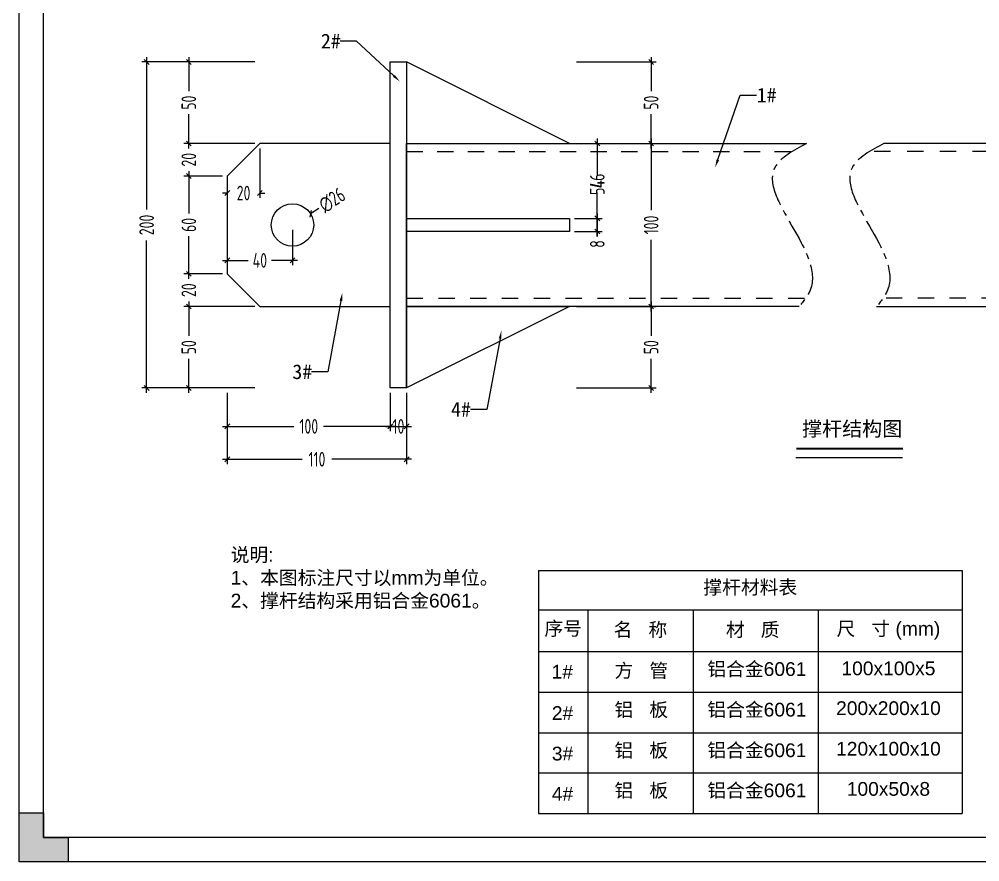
# Model space of a CAD drawing. Header units: millimetres. Extents: x 136606 to 1229059, y 82794 to 127566.
# Drawn here: x 957893 to 958482, y 126455 to 126971 of the extents above; entities that cross this region are included whole.
import ezdxf
from ezdxf import colors
from ezdxf.entities.mleader import LeaderData, LeaderLine
from ezdxf.math import Vec2, Vec3

# ---------------------------------------------------------------- set-up
doc = ezdxf.new("R2010")
doc.units = ezdxf.units.MM
doc.linetypes.add('CENTER', pattern=[0.6, 0.375, -0.075, 0.075, -0.075])
doc.linetypes.add('CENTER2', pattern=[28.575, 19.05, -3.175, 3.175, -3.175])
for name, color, linetype, lineweight in [('加强板', 140, 'Continuous', 18), ('图框', 7, 'Continuous', 13), ('文本', 3, 'Continuous', 13), ('结构', 4, 'Continuous', 18), ('虚线', 1, 'CENTER2', 0)]:
    doc.layers.add(name, color=color, linetype=linetype, lineweight=lineweight)
doc.layers.add('标注', color=9, linetype='Continuous')
doc.layers.add('粗实线', color=7, linetype='Continuous')
doc.styles.add('Arial', font='arial.ttf')
doc.styles.add('hztxt', font='ros1.shx', dxfattribs={"width": 0.8, "bigfont": 'hztxt.shx'})
doc.dimstyles.new('DIM-3', dxfattribs={"dimscale": 3, "dimtxt": 3, "dimasz": 1, "dimexe": 1, "dimexo": 1, "dimgap": 1, "dimtad": 0, "dimdec": 1, "dimrnd": 0.0005, "dimzin": 9, "dimdsep": 46, "dimtxsty": 'hztxt', "dimblk": 'OBLIQUE', "dimcen": 0, "dimdle": 1, "dimclrd": 9, "dimclre": 9, "dimclrt": 2, "dimazin": 2, "dimtfac": 1, "dimtdec": 1, "dimtofl": 0, "dimtmove": 0, "dimatfit": 3, "dimfxl": 1, "dimarcsym": 2})

# ---------------------------------------------------------------- blocks, each defined once
blk = doc.blocks.new('GW-TK')
at = {"layer": '图框', "linetype": 'Continuous', "lineweight": 0}
h = blk.add_hatch(color=256, dxfattribs=at)
h.dxf.hatch_style = 1
h.paths.add_polyline_path([(927193.56, 464418.01), (927193.56, 464423.01), (927188.55, 464423.01), (927188.55, 464428.01), (927183.55, 464428.01), (927183.55, 464418.01)])
at = {"layer": '图框'}
for points in [[(927183.55, 464715.01), (927603.55, 464715.01), (927603.55, 464418.01), (927183.55, 464418.01)], [(927188.55, 464710.01), (927598.55, 464710.01), (927598.55, 464423.01), (927188.55, 464423.01)]]:
    blk.add_lwpolyline(points, close=True, dxfattribs=at)
at = {"layer": '图框', "linetype": 'Continuous', "lineweight": 0}
blk.add_lwpolyline([(927188.55, 464428.01), (927188.55, 464423.01), (927193.56, 464423.01), (927193.56, 464418.01), (927183.55, 464418.01), (927183.55, 464428.01)], close=True, dxfattribs=at)
blk = doc.blocks.new('_Oblique')
at = {"color": 0, "linetype": 'ByBlock', "lineweight": -2}
blk.add_line((-0.5, -0.5), (0.5, 0.5), dxfattribs=at)
blk = doc.blocks.new('*D429')
at = {"color": 9, "lineweight": -2, "transparency": 16777216}
for p, q in [((957996.61, 126895.27), (957996.61, 126898.27)), ((958037.19, 126895.27), (957993.61, 126895.27)), ((958017.19, 126875.27), (957993.61, 126875.27)), ((957996.61, 126875.27), (957996.61, 126872.27))]:
    blk.add_line(p, q, dxfattribs=at)
at = {"layer": 'Defpoints', "color": 0, "transparency": 16777216}
for p in [(958040.19, 126895.27), (957996.61, 126875.27), (958020.19, 126875.27)]:
    blk.add_point(p, dxfattribs=at)
at = {"color": 9, "lineweight": -2, "transparency": 16777216, "xscale": 3, "yscale": 3, "zscale": 3}
for p, rotation in [((957996.61, 126895.27), 270), ((957996.61, 126875.27), 90)]:
    blk.add_blockref('_Oblique', p, dxfattribs=dict(at, rotation=rotation))
at = {"color": 2, "transparency": 16777216, "insert": (957996.61, 126885.27), "char_height": 9, "attachment_point": 5, "rotation": 90, "style": 'hztxt'}
blk.add_mtext('20', dxfattribs=at)
blk = doc.blocks.new('*D430')
at = {"color": 9, "lineweight": -2, "transparency": 16777216}
for p, q in [((958017.19, 126875.27), (957993.61, 126875.27)), ((957996.61, 126878.27), (957996.61, 126852.23)), ((957996.61, 126812.27), (957996.61, 126838.31)), ((958017.19, 126815.27), (957993.61, 126815.27))]:
    blk.add_line(p, q, dxfattribs=at)
at = {"layer": 'Defpoints', "color": 0, "transparency": 16777216}
for p in [(958020.19, 126875.27), (957996.61, 126815.27), (958020.19, 126815.27)]:
    blk.add_point(p, dxfattribs=at)
at = {"color": 9, "lineweight": -2, "transparency": 16777216, "xscale": 3, "yscale": 3, "zscale": 3}
for p, rotation in [((957996.61, 126875.27), 90), ((957996.61, 126815.27), 270)]:
    blk.add_blockref('_Oblique', p, dxfattribs=dict(at, rotation=rotation))
at = {"color": 2, "transparency": 16777216, "insert": (957996.61, 126845.27), "char_height": 9, "attachment_point": 5, "rotation": 90, "style": 'hztxt'}
blk.add_mtext('60', dxfattribs=at)
blk = doc.blocks.new('*D431')
at = {"color": 9, "lineweight": -2, "transparency": 16777216}
for p, q in [((958017.19, 126815.27), (957993.61, 126815.27)), ((957996.61, 126815.27), (957996.61, 126818.27)), ((958037.19, 126795.27), (957993.61, 126795.27)), ((957996.61, 126795.27), (957996.61, 126792.27))]:
    blk.add_line(p, q, dxfattribs=at)
at = {"layer": 'Defpoints', "color": 0, "transparency": 16777216}
for p in [(958020.19, 126815.27), (957996.61, 126795.27), (958040.19, 126795.27)]:
    blk.add_point(p, dxfattribs=at)
at = {"color": 9, "lineweight": -2, "transparency": 16777216, "xscale": 3, "yscale": 3, "zscale": 3}
for p, rotation in [((957996.61, 126815.27), 270), ((957996.61, 126795.27), 90)]:
    blk.add_blockref('_Oblique', p, dxfattribs=dict(at, rotation=rotation))
at = {"color": 2, "transparency": 16777216, "insert": (957996.61, 126805.27), "char_height": 9, "attachment_point": 5, "rotation": 90, "style": 'hztxt'}
blk.add_mtext('20', dxfattribs=at)
blk = doc.blocks.new('*D221')
at = {"color": 9, "lineweight": -2, "transparency": 16777216}
for p, q in [((958040.19, 126892.27), (958040.19, 126861.84)), ((958020.19, 126872.27), (958020.19, 126861.84)), ((958020.19, 126864.84), (958017.19, 126864.84)), ((958040.19, 126864.84), (958043.19, 126864.84))]:
    blk.add_line(p, q, dxfattribs=at)
at = {"layer": 'Defpoints', "color": 0, "transparency": 16777216}
for p in [(958040.19, 126895.27), (958020.19, 126875.27), (958040.19, 126864.84)]:
    blk.add_point(p, dxfattribs=at)
at = {"color": 9, "lineweight": -2, "transparency": 16777216, "xscale": 3, "yscale": 3, "zscale": 3}
blk.add_blockref('_Oblique', (958020.19, 126864.84), dxfattribs=at)
at = {"color": 9, "lineweight": -2, "transparency": 16777216, "xscale": 3, "yscale": 3, "zscale": 3, "rotation": 180}
blk.add_blockref('_Oblique', (958040.19, 126864.84), dxfattribs=at)
at = {"color": 2, "transparency": 16777216, "insert": (958030.19, 126864.84), "char_height": 9, "attachment_point": 5, "style": 'hztxt'}
blk.add_mtext('20', dxfattribs=at)
blk = doc.blocks.new('*D432')
at = {"color": 9, "lineweight": -2, "transparency": 16777216}
for p, q in [((958020.19, 126842.27), (958020.19, 126820.55)), ((958060.19, 126842.27), (958060.19, 126820.55)), ((958017.19, 126823.55), (958033.11, 126823.55)), ((958063.19, 126823.55), (958047.27, 126823.55))]:
    blk.add_line(p, q, dxfattribs=at)
at = {"layer": 'Defpoints', "color": 0, "transparency": 16777216}
for p in [(958020.19, 126845.27), (958060.19, 126845.27), (958020.19, 126823.55)]:
    blk.add_point(p, dxfattribs=at)
at = {"color": 9, "lineweight": -2, "transparency": 16777216, "xscale": 3, "yscale": 3, "zscale": 3, "rotation": 180}
blk.add_blockref('_Oblique', (958020.19, 126823.55), dxfattribs=at)
at = {"color": 9, "lineweight": -2, "transparency": 16777216, "xscale": 3, "yscale": 3, "zscale": 3}
blk.add_blockref('_Oblique', (958060.19, 126823.55), dxfattribs=at)
at = {"color": 2, "transparency": 16777216, "insert": (958040.19, 126823.55), "char_height": 9, "attachment_point": 5, "style": 'hztxt'}
blk.add_mtext('40', dxfattribs=at)
blk = doc.blocks.new('*D222')
at = {"color": 9, "lineweight": -2, "transparency": 16777216}
for p, q in [((958037.19, 126945.27), (957993.61, 126945.27)), ((957996.61, 126948.27), (957996.61, 126927.35)), ((957996.61, 126892.27), (957996.61, 126913.19)), ((958037.19, 126895.27), (957993.61, 126895.27))]:
    blk.add_line(p, q, dxfattribs=at)
at = {"layer": 'Defpoints', "color": 0, "transparency": 16777216}
for p in [(957996.61, 126945.27), (958040.19, 126945.27), (958040.19, 126895.27)]:
    blk.add_point(p, dxfattribs=at)
at = {"color": 9, "lineweight": -2, "transparency": 16777216, "xscale": 3, "yscale": 3, "zscale": 3}
for p, rotation in [((957996.61, 126945.27), 90), ((957996.61, 126895.27), 270)]:
    blk.add_blockref('_Oblique', p, dxfattribs=dict(at, rotation=rotation))
at = {"color": 2, "transparency": 16777216, "insert": (957996.61, 126920.27), "char_height": 9, "attachment_point": 5, "rotation": 90, "style": 'hztxt'}
blk.add_mtext('50', dxfattribs=at)
blk = doc.blocks.new('*D223')
at = {"color": 9, "lineweight": -2, "transparency": 16777216}
for p, q in [((957996.61, 126798.27), (957996.61, 126777.35)), ((958037.19, 126795.27), (957993.61, 126795.27)), ((957996.61, 126742.27), (957996.61, 126763.19)), ((958037.19, 126745.27), (957993.61, 126745.27))]:
    blk.add_line(p, q, dxfattribs=at)
at = {"layer": 'Defpoints', "color": 0, "transparency": 16777216}
for p in [(958040.19, 126795.27), (957996.61, 126745.27), (958040.19, 126745.27)]:
    blk.add_point(p, dxfattribs=at)
at = {"color": 9, "lineweight": -2, "transparency": 16777216, "xscale": 3, "yscale": 3, "zscale": 3}
for p, rotation in [((957996.61, 126795.27), 90), ((957996.61, 126745.27), 270)]:
    blk.add_blockref('_Oblique', p, dxfattribs=dict(at, rotation=rotation))
at = {"color": 2, "transparency": 16777216, "insert": (957996.61, 126770.27), "char_height": 9, "attachment_point": 5, "rotation": 90, "style": 'hztxt'}
blk.add_mtext('50', dxfattribs=at)
blk = doc.blocks.new('*D433')
at = {"color": 9, "lineweight": -2, "transparency": 16777216}
blk.add_line((958076.29, 126855.36), (958071.21, 126852.17), dxfattribs=at)
at = {"layer": 'Defpoints', "color": 0, "transparency": 16777216}
for p in [(958071.21, 126852.17), (958049.18, 126838.36)]:
    blk.add_point(p, dxfattribs=at)
at = {"color": 9, "lineweight": -2, "transparency": 16777216, "xscale": 3, "yscale": 3, "zscale": 3, "rotation": 212.0904149650004}
blk.add_blockref('_Oblique', (958071.21, 126852.17), dxfattribs=at)
at = {"color": 2, "transparency": 16777216, "insert": (958084.52, 126860.53), "char_height": 9, "attachment_point": 5, "rotation": 32.09041, "style": 'hztxt'}
blk.add_mtext('∅26', dxfattribs=at)
blk = doc.blocks.new('*D224')
at = {"color": 9, "lineweight": -2, "transparency": 16777216}
for p, q in [((958037.19, 126945.27), (957967.73, 126945.27)), ((957970.73, 126948.27), (957970.73, 126854.75)), ((957970.73, 126742.27), (957970.73, 126835.79)), ((958037.19, 126745.27), (957967.73, 126745.27))]:
    blk.add_line(p, q, dxfattribs=at)
at = {"layer": 'Defpoints', "color": 0, "transparency": 16777216}
for p in [(958040.19, 126945.27), (957970.73, 126745.27), (958040.19, 126745.27)]:
    blk.add_point(p, dxfattribs=at)
at = {"color": 9, "lineweight": -2, "transparency": 16777216, "xscale": 3, "yscale": 3, "zscale": 3}
for p, rotation in [((957970.73, 126945.27), 90), ((957970.73, 126745.27), 270)]:
    blk.add_blockref('_Oblique', p, dxfattribs=dict(at, rotation=rotation))
at = {"color": 2, "transparency": 16777216, "insert": (957970.73, 126845.27), "char_height": 9, "attachment_point": 5, "rotation": 90, "style": 'hztxt'}
blk.add_mtext('200', dxfattribs=at)
blk = doc.blocks.new('*D234')
at = {"color": 9, "lineweight": -2, "transparency": 16777216}
for p, q in [((958234.33, 126945.27), (958283.18, 126945.27)), ((958280.18, 126948.27), (958280.18, 126927.35)), ((958280.18, 126892.27), (958280.18, 126913.19)), ((958234.33, 126895.27), (958283.18, 126895.27))]:
    blk.add_line(p, q, dxfattribs=at)
at = {"layer": 'Defpoints', "color": 0, "transparency": 16777216}
for p in [(958231.33, 126945.27), (958280.18, 126945.27), (958231.33, 126895.27)]:
    blk.add_point(p, dxfattribs=at)
at = {"color": 9, "lineweight": -2, "transparency": 16777216, "xscale": 3, "yscale": 3, "zscale": 3}
for p, rotation in [((958280.18, 126945.27), 90), ((958280.18, 126895.27), 270)]:
    blk.add_blockref('_Oblique', p, dxfattribs=dict(at, rotation=rotation))
at = {"color": 2, "transparency": 16777216, "insert": (958280.18, 126920.27), "char_height": 9, "attachment_point": 5, "rotation": 90, "style": 'hztxt'}
blk.add_mtext('50', dxfattribs=at)
blk = doc.blocks.new('*D235')
at = {"color": 9, "lineweight": -2, "transparency": 16777216}
for p, q in [((958280.18, 126898.27), (958280.18, 126854.39)), ((958234.33, 126895.27), (958283.18, 126895.27)), ((958280.18, 126792.27), (958280.18, 126836.15)), ((958234.33, 126795.27), (958283.18, 126795.27))]:
    blk.add_line(p, q, dxfattribs=at)
at = {"layer": 'Defpoints', "color": 0, "transparency": 16777216}
for p in [(958231.33, 126895.27), (958231.33, 126795.27), (958280.18, 126795.27)]:
    blk.add_point(p, dxfattribs=at)
at = {"color": 9, "lineweight": -2, "transparency": 16777216, "xscale": 3, "yscale": 3, "zscale": 3}
for p, rotation in [((958280.18, 126895.27), 90), ((958280.18, 126795.27), 270)]:
    blk.add_blockref('_Oblique', p, dxfattribs=dict(at, rotation=rotation))
at = {"color": 2, "transparency": 16777216, "insert": (958280.18, 126845.27), "char_height": 9, "attachment_point": 5, "rotation": 90, "style": 'hztxt'}
blk.add_mtext('100', dxfattribs=at)
blk = doc.blocks.new('*D236')
at = {"color": 9, "lineweight": -2, "transparency": 16777216}
for p, q in [((958280.18, 126798.27), (958280.18, 126777.35)), ((958234.33, 126795.27), (958283.18, 126795.27)), ((958280.18, 126742.27), (958280.18, 126763.19)), ((958234.33, 126745.27), (958283.18, 126745.27))]:
    blk.add_line(p, q, dxfattribs=at)
at = {"layer": 'Defpoints', "color": 0, "transparency": 16777216}
for p in [(958231.33, 126795.27), (958231.33, 126745.27), (958280.18, 126745.27)]:
    blk.add_point(p, dxfattribs=at)
at = {"color": 9, "lineweight": -2, "transparency": 16777216, "xscale": 3, "yscale": 3, "zscale": 3}
for p, rotation in [((958280.18, 126795.27), 90), ((958280.18, 126745.27), 270)]:
    blk.add_blockref('_Oblique', p, dxfattribs=dict(at, rotation=rotation))
at = {"color": 2, "transparency": 16777216, "insert": (958280.18, 126770.27), "char_height": 9, "attachment_point": 5, "rotation": 90, "style": 'hztxt'}
blk.add_mtext('50', dxfattribs=at)
blk = doc.blocks.new('*U139')
at = {"layer": '虚线', "color": 252}
blk.add_lwpolyline([(0, -5), (0, 5)], dxfattribs=at)
blk = doc.blocks.new('*U140')
at = {"color": 0, "linetype": 'ByBlock', "lineweight": -2, "transparency": 16777216}
for p in [(0, 225.6), (0, 206.8), (0, 188), (0, 169.2), (0, 150.4), (0, 131.6), (0, 112.8), (0, 94), (0, 75.2), (0, 56.4), (0, 37.6), (0, 18.8), (0, 0)]:
    blk.add_blockref('*U139', p, dxfattribs=at)
blk = doc.blocks.new('*U141')
at = {"layer": '虚线', "color": 252}
blk.add_lwpolyline([(0, -5), (0, 5)], dxfattribs=at)
blk = doc.blocks.new('*U142')
at = {"color": 0, "linetype": 'ByBlock', "lineweight": -2, "transparency": 16777216}
for p in [(0, 234), (0, 214.5), (0, 195), (0, 175.5), (0, 156), (0, 136.5), (0, 117), (0, 97.5), (0, 78), (0, 58.5), (0, 39), (0, 19.5), (0, 0)]:
    blk.add_blockref('*U141', p, dxfattribs=at)
blk = doc.blocks.new('*D434')
at = {"color": 9, "lineweight": -2, "transparency": 16777216}
for p, q in [((958247.14, 126898.27), (958247.14, 126879.35)), ((958233.19, 126895.27), (958250.14, 126895.27)), ((958247.14, 126846.27), (958247.14, 126865.19)), ((958233.19, 126849.27), (958250.14, 126849.27))]:
    blk.add_line(p, q, dxfattribs=at)
at = {"layer": 'Defpoints', "color": 0, "transparency": 16777216}
for p in [(958230.19, 126895.27), (958247.14, 126895.27), (958230.19, 126849.27)]:
    blk.add_point(p, dxfattribs=at)
at = {"color": 9, "lineweight": -2, "transparency": 16777216, "xscale": 3, "yscale": 3, "zscale": 3}
for p, rotation in [((958247.14, 126895.27), 90), ((958247.14, 126849.27), 270)]:
    blk.add_blockref('_Oblique', p, dxfattribs=dict(at, rotation=rotation))
at = {"color": 2, "transparency": 16777216, "insert": (958247.14, 126872.27), "char_height": 9, "attachment_point": 5, "rotation": 90, "style": 'hztxt'}
blk.add_mtext('46', dxfattribs=at)
blk = doc.blocks.new('*D435')
at = {"color": 9, "lineweight": -2, "transparency": 16777216}
for p, q in [((958247.14, 126852.27), (958247.14, 126841.27)), ((958233.19, 126849.27), (958250.14, 126849.27)), ((958233.19, 126841.27), (958250.14, 126841.27)), ((958247.14, 126841.27), (958247.14, 126838.27))]:
    blk.add_line(p, q, dxfattribs=at)
at = {"layer": 'Defpoints', "color": 0, "transparency": 16777216}
for p in [(958230.19, 126849.27), (958230.19, 126841.27), (958247.14, 126841.27)]:
    blk.add_point(p, dxfattribs=at)
at = {"color": 9, "lineweight": -2, "transparency": 16777216, "xscale": 3, "yscale": 3, "zscale": 3}
for p, rotation in [((958247.14, 126849.27), 90), ((958247.14, 126841.27), 270)]:
    blk.add_blockref('_Oblique', p, dxfattribs=dict(at, rotation=rotation))
at = {"color": 2, "transparency": 16777216, "insert": (958247.14, 126833.59), "char_height": 9, "attachment_point": 5, "rotation": 90, "style": 'hztxt'}
blk.add_mtext('8', dxfattribs=at)
blk = doc.blocks.new('*D436')
at = {"color": 9, "lineweight": -2, "transparency": 16777216}
for p, q in [((958247.14, 126898.27), (958247.14, 126875.47)), ((958133.19, 126895.27), (958250.14, 126895.27)), ((958247.14, 126838.27), (958247.14, 126861.07)), ((958233.19, 126841.27), (958250.14, 126841.27))]:
    blk.add_line(p, q, dxfattribs=at)
at = {"layer": 'Defpoints', "color": 0, "transparency": 16777216}
for p in [(958130.19, 126895.27), (958247.14, 126895.27), (958230.19, 126841.27)]:
    blk.add_point(p, dxfattribs=at)
at = {"color": 9, "lineweight": -2, "transparency": 16777216, "xscale": 3, "yscale": 3, "zscale": 3}
for p, rotation in [((958247.14, 126895.27), 90), ((958247.14, 126841.27), 270)]:
    blk.add_blockref('_Oblique', p, dxfattribs=dict(at, rotation=rotation))
at = {"color": 2, "transparency": 16777216, "insert": (958247.14, 126868.27), "char_height": 9, "attachment_point": 5, "rotation": 90, "style": 'hztxt'}
blk.add_mtext('54', dxfattribs=at)
blk = doc.blocks.new('*U133')
at = {"layer": '虚线', "color": 252}
blk.add_lwpolyline([(0, -5), (0, 5)], dxfattribs=at)
blk = doc.blocks.new('*U134')
at = {"color": 0, "linetype": 'ByBlock', "lineweight": -2, "transparency": 16777216}
for p in [(0, 241.2), (0, 221.1), (0, 201), (0, 180.9), (0, 160.8), (0, 140.7), (0, 120.6), (0, 100.5), (0, 80.4), (0, 60.3), (0, 40.2), (0, 20.1), (0, 0)]:
    blk.add_blockref('*U133', p, dxfattribs=at)
blk = doc.blocks.new('*U131')
at = {"layer": '虚线', "color": 252}
blk.add_lwpolyline([(0, -5), (0, 5)], dxfattribs=at)
blk = doc.blocks.new('*U132')
at = {"color": 0, "linetype": 'ByBlock', "lineweight": -2, "transparency": 16777216}
for p in [(0, 234), (0, 214.5), (0, 195), (0, 175.5), (0, 156), (0, 136.5), (0, 117), (0, 97.5), (0, 78), (0, 58.5), (0, 39), (0, 19.5), (0, 0)]:
    blk.add_blockref('*U131', p, dxfattribs=at)
blk = doc.blocks.new('*D187')
at = {"color": 9, "lineweight": -2, "transparency": 16777216}
for p, q in [((958020.19, 126742.27), (958020.19, 126718.73)), ((958120.19, 126742.27), (958120.19, 126718.73)), ((958017.19, 126721.73), (958061.07, 126721.73)), ((958123.19, 126721.73), (958079.31, 126721.73))]:
    blk.add_line(p, q, dxfattribs=at)
at = {"layer": 'Defpoints', "color": 0, "transparency": 16777216}
for p in [(958020.19, 126745.27), (958120.19, 126745.27), (958120.19, 126721.73)]:
    blk.add_point(p, dxfattribs=at)
at = {"color": 9, "lineweight": -2, "transparency": 16777216, "xscale": 3, "yscale": 3, "zscale": 3, "rotation": 180}
blk.add_blockref('_Oblique', (958020.19, 126721.73), dxfattribs=at)
at = {"color": 9, "lineweight": -2, "transparency": 16777216, "xscale": 3, "yscale": 3, "zscale": 3}
blk.add_blockref('_Oblique', (958120.19, 126721.73), dxfattribs=at)
at = {"color": 2, "transparency": 16777216, "insert": (958070.19, 126721.73), "char_height": 9, "attachment_point": 5, "style": 'hztxt'}
blk.add_mtext('100', dxfattribs=at)
blk = doc.blocks.new('*D188')
at = {"color": 9, "lineweight": -2, "transparency": 16777216}
for p, q in [((958120.19, 126742.27), (958120.19, 126718.73)), ((958130.19, 126742.27), (958130.19, 126718.73)), ((958117.19, 126721.73), (958133.19, 126721.73))]:
    blk.add_line(p, q, dxfattribs=at)
at = {"layer": 'Defpoints', "color": 0, "transparency": 16777216}
for p in [(958120.19, 126745.27), (958130.19, 126745.27), (958130.19, 126721.73)]:
    blk.add_point(p, dxfattribs=at)
at = {"color": 9, "lineweight": -2, "transparency": 16777216, "xscale": 3, "yscale": 3, "zscale": 3, "rotation": 180}
blk.add_blockref('_Oblique', (958120.19, 126721.73), dxfattribs=at)
at = {"color": 9, "lineweight": -2, "transparency": 16777216, "xscale": 3, "yscale": 3, "zscale": 3}
blk.add_blockref('_Oblique', (958130.19, 126721.73), dxfattribs=at)
at = {"color": 2, "transparency": 16777216, "insert": (958125.19, 126721.73), "char_height": 9, "attachment_point": 5, "style": 'hztxt'}
blk.add_mtext('10', dxfattribs=at)
blk = doc.blocks.new('*D189')
at = {"color": 9, "lineweight": -2, "transparency": 16777216}
for p, q in [((958020.19, 126742.27), (958020.19, 126698.54)), ((958130.19, 126742.27), (958130.19, 126698.54)), ((958017.19, 126701.54), (958066.07, 126701.54)), ((958133.19, 126701.54), (958084.31, 126701.54))]:
    blk.add_line(p, q, dxfattribs=at)
at = {"layer": 'Defpoints', "color": 0, "transparency": 16777216}
for p in [(958020.19, 126745.27), (958130.19, 126745.27), (958020.19, 126701.54)]:
    blk.add_point(p, dxfattribs=at)
at = {"color": 9, "lineweight": -2, "transparency": 16777216, "xscale": 3, "yscale": 3, "zscale": 3, "rotation": 180}
blk.add_blockref('_Oblique', (958020.19, 126701.54), dxfattribs=at)
at = {"color": 9, "lineweight": -2, "transparency": 16777216, "xscale": 3, "yscale": 3, "zscale": 3}
blk.add_blockref('_Oblique', (958130.19, 126701.54), dxfattribs=at)
at = {"color": 2, "transparency": 16777216, "insert": (958075.19, 126701.54), "char_height": 9, "attachment_point": 5, "style": 'hztxt'}
blk.add_mtext('110', dxfattribs=at)

msp = doc.modelspace()

# ---------------------------------------------------------------- linework, layer by layer
msp.add_line((958368.9779, 126702.7203), (958434.3829, 126702.7203))
at = {"const_width": 1.125}
msp.add_lwpolyline([(958369.1532, 126708.0646), (958434.5649, 126708.0646)], dxfattribs=at)
at = {"layer": '加强板', "color": 3}
for points in [[(958130.1915, 126945.268), (958130.1915, 126895.268), (958230.1915, 126895.268), (958130.1915, 126945.268)], [(958130.1915, 126849.268), (958230.1915, 126849.268), (958230.1915, 126841.268), (958130.1915, 126841.268)], [(958130.1915, 126745.268), (958130.1915, 126795.268), (958230.1915, 126795.268), (958130.1915, 126745.268)]]:
    msp.add_lwpolyline(points, dxfattribs=at)
msp.add_lwpolyline([(958040.1915, 126895.268), (958020.1915, 126875.268), (958020.1915, 126815.268), (958040.1915, 126795.268), (958120.1915, 126795.268), (958120.1915, 126895.268)], close=True, dxfattribs=at)
msp.add_circle((958060.1915, 126845.268), 13, dxfattribs=at)
at = {"layer": '文本'}
for p, q in [((958211.0735, 126633.4064), (958211.0735, 126484.3052)), ((958211.0735, 126633.4064), (958470.9503, 126633.4064)), ((958470.9503, 126633.4064), (958470.9503, 126484.3052)), ((958211.0735, 126609.2015), (958470.9503, 126609.2015)), ((958241.3656, 126609.2015), (958241.3656, 126484.3052)), ((958305.9492, 126609.2015), (958305.9492, 126484.3052)), ((958382.5467, 126609.2015), (958382.5467, 126484.3052)), ((958470.9503, 126609.2015), (958470.9503, 126533.8205)), ((958211.0735, 126583.6135), (958470.9503, 126583.6135)), ((958211.0735, 126558.717), (958470.9503, 126558.717)), ((958211.0735, 126533.8205), (958470.9503, 126533.8205)), ((958211.0735, 126509.2016), (958470.9503, 126509.2016)), ((958211.0735, 126484.3052), (958470.9503, 126484.3052))]:
    msp.add_line(p, q, dxfattribs=at)
at = {"layer": '粗实线', "color": 4}
for points in [[(958371.0116, 126795.268), (958130.1915, 126795.268), (958130.1915, 126895.268), (958375.4706, 126895.268)], [(958418.4978, 126795.268), (958668.2359, 126795.268), (958668.2359, 126895.268), (958422.9568, 126895.268)]]:
    msp.add_lwpolyline(points, dxfattribs=at)
at = {"layer": '结构', "color": 6}
msp.add_lwpolyline([(958120.1915, 126745.268), (958120.1915, 126945.268), (958130.1915, 126945.268), (958130.1915, 126745.268), (958120.1915, 126745.268)], dxfattribs=at)
at = {"layer": '虚线', "color": 1, "linetype": 'CENTER', "ltscale": 50}
for points in [[(958375.4706, 126895.268), (958356.1511, 126880.7574), (958377.7251, 126805.3691), (958371.0116, 126795.268)], [(958422.9568, 126895.268), (958403.6373, 126880.7574), (958425.2113, 126805.3691), (958418.4978, 126795.268)]]:
    msp.add_spline(points, degree=3, dxfattribs=at)

# ---------------------------------------------------------------- block references
at = {"color": 252, "xscale": -1}
for name, p, rotation in [('*U140', (958135.1915, 126890.268), 270), ('*U132', (958663.2359, 126800.268), 90)]:
    msp.add_blockref(name, p, dxfattribs=dict(at, rotation=rotation))
at = {"color": 252}
for name, p, rotation in [('*U134', (958663.2359, 126890.268), 90.00000000000001), ('*U142', (958135.1915, 126800.268), 270)]:
    msp.add_blockref(name, p, dxfattribs=dict(at, rotation=rotation))
at = {"layer": '文本', "xscale": 3, "yscale": 3, "zscale": 3}
msp.add_blockref('GW-TK', (-1823658.0766, -1266799.3827), dxfattribs=at)

# ---------------------------------------------------------------- texts
at = {"layer": '文本', "style": 'Arial'}
for p in [(958314.6675, 126568.6445), (958314.6675, 126543.748), (958314.6675, 126518.8516), (958314.6675, 126494.2327)]:
    msp.add_text('铝合金6061', height=8.4375, dxfattribs=at).set_placement(p)
at = {"layer": '文本', "color": 6, "insert": (958372.776, 126724.7651), "char_height": 9, "attachment_point": 1, "style": 'Arial'}
msp.add_mtext_dynamic_manual_height_columns('撑杆结构图', width=164.493338, gutter_width=1.4062, heights=[0], dxfattribs=at)
at = {"layer": '文本', "insert": (958022.2797, 126647.1761), "char_height": 8.4375, "attachment_point": 1, "style": 'Arial'}
msp.add_mtext_dynamic_manual_height_columns('{\\fSimSun|b0|i0|c134|p2;说明}:\\P1{\\fSimSun|b0|i0|c134|p2;、本图标注尺寸以}mm{\\fSimSun|b0|i0|c134|p2;为单位。\\P}2{\\fSimSun|b0|i0|c134|p2;、撑杆结构采用铝合金}6061{\\fSimSun|b0|i0|c134|p2;。}', width=171.031391, gutter_width=12.5, heights=[0], dxfattribs=at)
at = {"layer": '文本', "char_height": 8.4375, "attachment_point": 5, "style": 'Arial'}
for s, insert in [('撑杆材料表', (958341.006, 126622.5799)), ('序号', (958226.2527, 126597.286)), ('名   称', (958273.6085, 126596.5714)), ('材   质', (958342.4707, 126596.5714)), ('尺   寸 (mm)', (958425.7181, 126596.3874)), ('1#', (958225.6756, 126571.2525)), ('方   管', (958274.1545, 126571.4597)), ('100x100x5', (958425.7181, 126573.2266)), ('2#', (958225.8262, 126545.8611)), ('铝   板', (958274.1545, 126547.462)), ('200x200x10', (958425.7181, 126548.8147)), ('铝   板', (958274.1545, 126522.5656)), ('120x100x10', (958425.7181, 126523.9183)), ('3#', (958225.8262, 126520.9647)), ('铝   板', (958274.1545, 126497.9467)), ('100x50x8', (958425.7181, 126499.2993)), ('4#', (958225.8262, 126496.3457))]:
    msp.add_mtext(s, dxfattribs=dict(at, insert=insert))

# ---------------------------------------------------------------- dimensions: what is measured, and where the dimension line sits
for base, p1, p2, angle, picture, middle in [((957970.7347, 126745.268), (958040.1915, 126945.268), (958040.1915, 126745.268), 90, '*D224', (957970.7347, 126845.268)), ((957996.6092, 126945.268), (958040.1915, 126895.268), (958040.1915, 126945.268), 90, '*D222', (957996.6092, 126920.268)), ((958280.1793, 126945.268), (958231.3333, 126895.268), (958231.3333, 126945.268), 90, '*D234', (958280.1793, 126920.268)), ((957996.6092, 126875.268), (958040.1915, 126895.268), (958020.1915, 126875.268), 90, '*D429', (957996.6092, 126885.268)), ((958247.1391, 126895.268), (958230.1915, 126841.268), (958130.1915, 126895.268), 90, '*D436', (958247.1391, 126868.268)), ((958247.1391, 126895.268), (958230.1915, 126849.268), (958230.1915, 126895.268), 90, '*D434', (958247.1391, 126872.268)), ((958280.1793, 126795.268), (958231.3333, 126895.268), (958231.3333, 126795.268), 90, '*D235', (958280.1793, 126845.268)), ((958040.1915, 126864.8374), (958020.1915, 126875.268), (958040.1915, 126895.268), 180, '*D221', (958030.1915, 126864.8374)), ((957996.6092, 126815.268), (958020.1915, 126875.268), (958020.1915, 126815.268), 90, '*D430', (957996.6092, 126845.268)), ((958247.1391, 126841.268), (958230.1915, 126849.268), (958230.1915, 126841.268), 90, '*D435', (958247.1391, 126833.588)), ((958020.1915, 126823.5534), (958060.1915, 126845.268), (958020.1915, 126845.268), 180, '*D432', (958040.1915, 126823.5534)), ((957996.6092, 126795.268), (958020.1915, 126815.268), (958040.1915, 126795.268), 90, '*D431', (957996.6092, 126805.268)), ((957996.6092, 126745.268), (958040.1915, 126795.268), (958040.1915, 126745.268), 90, '*D223', (957996.6092, 126770.268)), ((958280.1793, 126745.268), (958231.3333, 126795.268), (958231.3333, 126745.268), 90, '*D236', (958280.1793, 126770.268))]:
    dim = msp.add_linear_dim(base=base, p1=p1, p2=p2, angle=angle, dimstyle='DIM-3')
    dim.commit()
    dim.dimension.update_dxf_attribs({"geometry": picture, "text_midpoint": middle})
dim = msp.add_diameter_dim_2p(p1=(958049.1777, 126838.3616), p2=(958071.2052, 126852.1743), dimstyle='DIM-3')
dim.commit()
dim.dimension.update_dxf_attribs({"geometry": '*D433', "text_midpoint": (958084.5234, 126860.5257)})
for base, p1, p2, picture, middle in [((958120.1915, 126721.73), (958020.1915, 126745.268), (958120.1915, 126745.268), '*D187', (958070.1915, 126721.73)), ((958020.1915, 126701.5363), (958130.1915, 126745.268), (958020.1915, 126745.268), '*D189', (958075.1915, 126701.5363))]:
    dim = msp.add_linear_dim(base=base, p1=p1, p2=p2, dimstyle='DIM-3')
    dim.commit()
    dim.dimension.update_dxf_attribs({"geometry": picture, "text_midpoint": middle})
dim = msp.add_linear_dim(base=(958130.1915, 126721.73), p1=(958120.1915, 126745.268), p2=(958130.1915, 126745.268), dimstyle='DIM-3')
dim.commit()
dim.dimension.update_dxf_attribs({"geometry": '*D188', "text_midpoint": (958125.1915, 126721.73), "dimtype": 160})

# ---------------------------------------------------------------- leaders
at = {"layer": '标注', "color": 6}
ml = msp.add_multileader_mtext('Standard', dxfattribs=at)
ml.set_content('{\\fSimSun|b0|i0|c134|p2;2#}', color=6, style='Arial')
ml.set_leader_properties(color=9)
ml.build(insert=Vec2(0, 0))
ml.multileader.update_dxf_attribs({"dogleg_length": 100, "arrow_head_size": 5})
ctx = ml.context
ctx.base_point, ctx.char_height, ctx.arrow_head_size, ctx.landing_gap_size, ctx.plane_origin = Vec3(958077.4068, 126958.0645), 9, 5, 0.2, Vec3(957993.5414, 257984.7428)
notes = []
notes.append((ctx, [(1, (1, 1, 0), (958099.4568, 126958.0645), (-1, 0), 10, [(0, [(958126.0462, 126933.2905)], 0, [])])]))
ctx.mtext.insert, ctx.mtext.width, ctx.mtext.defined_height, ctx.mtext.flow_direction = Vec3(958077.6068, 126962.5645), 100, 36.9267, 5
ml = msp.add_multileader_mtext('Standard', dxfattribs=at)
ml.set_content('{\\fSimSun|b0|i0|c134|p2;1#}', color=6, style='Arial')
ml.set_leader_properties(color=9)
ml.build(insert=Vec2(0, 0))
ml.multileader.update_dxf_attribs({"dogleg_length": 100, "arrow_head_size": 5})
ctx = ml.context
ctx.base_point, ctx.char_height, ctx.arrow_head_size, ctx.landing_gap_size, ctx.plane_origin = Vec3(958344.7067, 126924.9206), 9, 5, 0.2, Vec3(958314.4358, 257975.6609)
notes.append((ctx, [(0, (1, 1, 0), (958334.7067, 126924.9206), (1, 0), 10, [(0, [(958319.4888, 126880.6114)], 0, [])])]))
ctx.mtext.insert, ctx.mtext.width, ctx.mtext.defined_height, ctx.mtext.flow_direction = Vec3(958344.9067, 126929.4206), 100, 36.9267, 5
ml = msp.add_multileader_mtext('Standard', dxfattribs=at)
ml.set_content('{\\fSimSun|b0|i0|c134|p2;3#}', color=6, style='Arial')
ml.set_leader_properties(color=9)
ml.build(insert=Vec2(0, 0))
ml.multileader.update_dxf_attribs({"dogleg_length": 100, "arrow_head_size": 5})
ctx = ml.context
ctx.base_point, ctx.char_height, ctx.arrow_head_size, ctx.landing_gap_size, ctx.plane_origin = Vec3(958059.8809, 126755.245), 9, 5, 0.2, Vec3(958000.7197, 257776.4156)
notes.append((ctx, [(1, (1, 1, 0), (958081.8309, 126755.245), (-1, 0), 10, [(0, [(958090.7953, 126803.6003)], 0, [])])]))
ctx.mtext.insert, ctx.mtext.width, ctx.mtext.defined_height, ctx.mtext.flow_direction = Vec3(958060.0809, 126759.745), 100, 36.9267, 5
ml = msp.add_multileader_mtext('Standard', dxfattribs=at)
ml.set_content('{\\fSimSun|b0|i0|c134|p2;4#}', color=6, style='Arial')
ml.set_leader_properties(color=9)
ml.build(insert=Vec2(0, 0))
ml.multileader.update_dxf_attribs({"dogleg_length": 100, "arrow_head_size": 5})
ctx = ml.context
ctx.base_point, ctx.char_height, ctx.arrow_head_size, ctx.landing_gap_size, ctx.plane_origin = Vec3(958157.2019, 126732.156), 9, 5, 0.2, Vec3(958098.3407, 257753.3265)
notes.append((ctx, [(1, (1, 1, 0), (958179.4519, 126732.156), (-1, 0), 10, [(0, [(958188.4164, 126780.5112)], 0, [])])]))
ctx.mtext.insert, ctx.mtext.width, ctx.mtext.defined_height, ctx.mtext.flow_direction = Vec3(958157.4019, 126736.656), 100, 36.9267, 5
for ctx, leaders in notes:
    for number, flags, end, landing, length, lines in leaders:
        leader = LeaderData()
        leader.index, (leader.has_last_leader_line, leader.has_dogleg_vector, leader.attachment_direction) = number, flags
        leader.last_leader_point, leader.dogleg_vector, leader.dogleg_length = Vec3(end), Vec3(landing), length
        for number, points, colour, breaks in lines:
            line = LeaderLine()
            line.index, line.vertices, line.color, line.breaks = number, Vec3.list(points), colors.encode_raw_color(colour), breaks
            leader.lines.append(line)
        ctx.leaders.append(leader)

doc.saveas('drawing.dxf')
